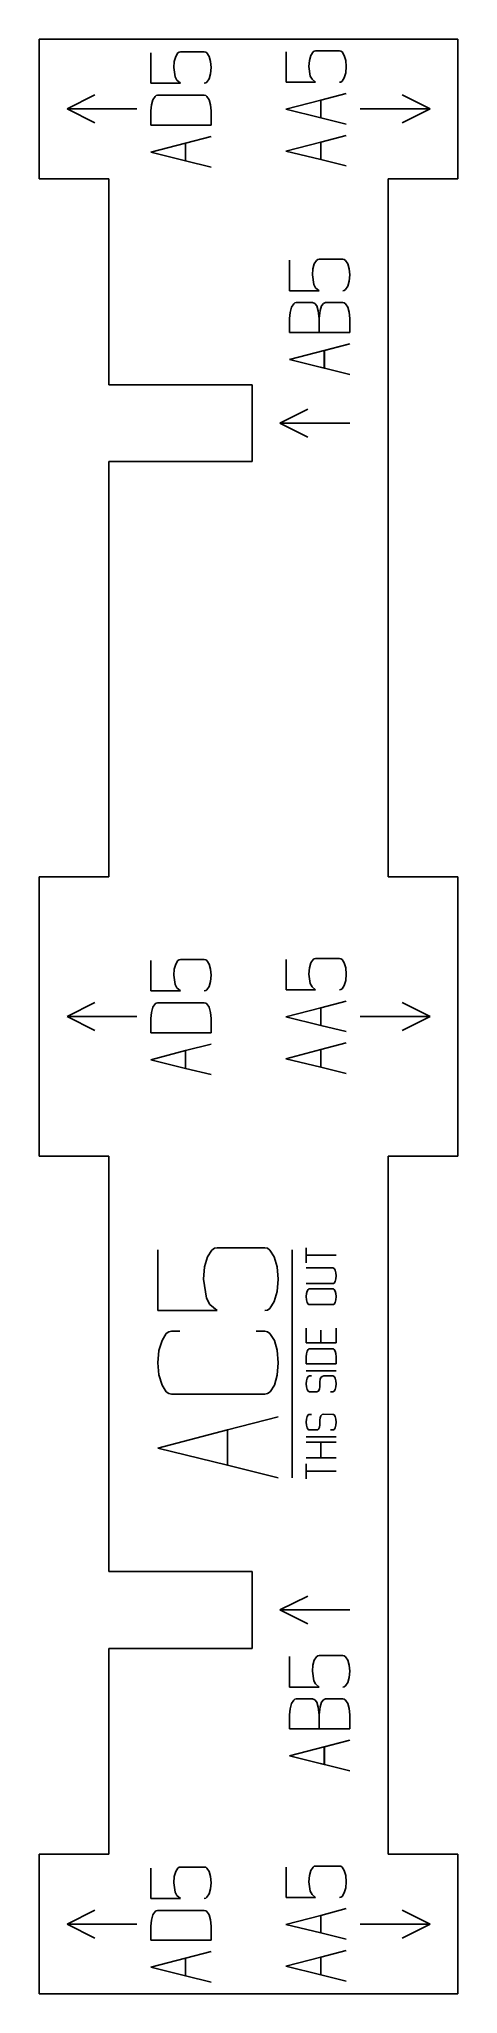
# Model space of a CAD drawing. Header units: millimetres. Extents: x -1116 to -1086, y -212 to -72.
import ezdxf

# ---------------------------------------------------------------- set-up
doc = ezdxf.new("R2010")
doc.units = ezdxf.units.MM
doc.layers.add('coding', color=2, linetype='Continuous')

msp = doc.modelspace()

# ---------------------------------------------------------------- linework, layer by layer
for p, q in [((-1086.45, -72.3), (-1116.45, -72.3)), ((-1116.45, -72.3), (-1116.45, -82.3)), ((-1086.45, -82.3), (-1086.45, -72.3)), ((-1116.45, -82.3), (-1111.45, -82.3)), ((-1111.45, -82.3), (-1111.45, -97.05)), ((-1091.45, -132.3), (-1091.45, -82.3)), ((-1091.45, -82.3), (-1086.45, -82.3)), ((-1101.2, -97.05), (-1111.45, -97.05)), ((-1101.2, -102.55), (-1101.2, -97.05)), ((-1111.45, -102.55), (-1101.2, -102.55)), ((-1111.45, -102.55), (-1111.45, -132.3)), ((-1111.45, -132.3), (-1116.45, -132.3)), ((-1116.45, -132.3), (-1116.45, -152.3)), ((-1086.45, -132.3), (-1091.45, -132.3)), ((-1086.45, -132.3), (-1086.45, -152.3)), ((-1111.45, -152.3), (-1116.45, -152.3)), ((-1111.45, -182.05), (-1111.45, -152.3)), ((-1091.45, -152.3), (-1091.45, -202.3)), ((-1086.45, -152.3), (-1091.45, -152.3)), ((-1111.45, -182.05), (-1101.2, -182.05)), ((-1101.2, -182.05), (-1101.2, -187.55)), ((-1101.2, -187.55), (-1111.45, -187.55)), ((-1111.45, -202.3), (-1111.45, -187.55)), ((-1116.45, -212.3), (-1116.45, -202.3)), ((-1116.45, -202.3), (-1111.45, -202.3)), ((-1091.45, -202.3), (-1086.45, -202.3)), ((-1086.45, -202.3), (-1086.45, -212.3)), ((-1086.45, -212.3), (-1116.45, -212.3))]:
    msp.add_line(p, q)
at = {"layer": 'coding'}
for p, q in [((-1108.45, -73.29), (-1108.45, -75.46)), ((-1106.81, -74.34), (-1106.78, -73.9)), ((-1106.78, -73.9), (-1106.67, -73.54)), ((-1106.67, -73.54), (-1106.52, -73.29)), ((-1106.52, -73.29), (-1106.43, -73.23)), ((-1106.43, -73.23), (-1106.33, -73.21)), ((-1106.33, -73.21), (-1104.62, -73.21)), ((-1104.62, -73.21), (-1104.52, -73.23)), ((-1104.52, -73.23), (-1104.44, -73.29)), ((-1104.44, -73.29), (-1104.28, -73.54)), ((-1104.28, -73.54), (-1104.18, -73.9)), ((-1104.18, -73.9), (-1104.14, -74.34)), ((-1098.76, -75.39), (-1098.76, -73.22)), ((-1097.13, -74.27), (-1097.09, -73.82)), ((-1096.99, -73.46), (-1097.09, -73.82)), ((-1096.83, -73.22), (-1096.99, -73.46)), ((-1096.74, -73.16), (-1096.83, -73.22)), ((-1096.65, -73.14), (-1096.74, -73.16)), ((-1096.65, -73.14), (-1094.94, -73.14)), ((-1094.84, -73.16), (-1094.94, -73.14)), ((-1094.84, -73.16), (-1094.75, -73.22)), ((-1094.75, -73.22), (-1094.59, -73.46)), ((-1094.59, -73.46), (-1094.49, -73.82)), ((-1094.49, -73.82), (-1094.45, -74.27)), ((-1108.45, -75.46), (-1106.33, -75.46)), ((-1106.71, -75.01), (-1106.81, -74.34)), ((-1106.59, -75.24), (-1106.71, -75.01)), ((-1106.33, -75.46), (-1106.59, -75.24)), ((-1104.62, -75.46), (-1104.52, -75.44)), ((-1104.52, -75.44), (-1104.44, -75.38)), ((-1104.44, -75.38), (-1104.28, -75.14)), ((-1104.18, -74.78), (-1104.28, -75.14)), ((-1104.14, -74.34), (-1104.18, -74.78)), ((-1096.65, -75.39), (-1098.76, -75.39)), ((-1097.03, -74.94), (-1097.13, -74.27)), ((-1096.9, -75.17), (-1097.03, -74.94)), ((-1096.9, -75.17), (-1096.65, -75.39)), ((-1094.84, -75.37), (-1094.94, -75.39)), ((-1094.84, -75.37), (-1094.75, -75.31)), ((-1094.59, -75.07), (-1094.75, -75.31)), ((-1094.59, -75.07), (-1094.49, -74.71)), ((-1094.45, -74.27), (-1094.49, -74.71)), ((-1112.45, -76.3), (-1114.45, -77.3)), ((-1108.3, -76.64), (-1108.41, -77.01)), ((-1108.15, -76.4), (-1108.3, -76.64)), ((-1108.15, -76.4), (-1108.06, -76.34)), ((-1107.97, -76.32), (-1108.06, -76.34)), ((-1107.97, -76.32), (-1104.62, -76.32)), ((-1104.62, -76.32), (-1104.52, -76.34)), ((-1104.52, -76.34), (-1104.44, -76.4)), ((-1104.28, -76.64), (-1104.44, -76.4)), ((-1104.28, -76.64), (-1104.17, -77)), ((-1104.17, -77), (-1104.14, -77.44)), ((-1096.27, -76.67), (-1098.77, -77.32)), ((-1094.45, -76.19), (-1096.27, -76.67)), ((-1096.27, -76.67), (-1096.27, -77.93)), ((-1090.45, -76.3), (-1088.45, -77.3)), ((-1109.45, -77.3), (-1114.45, -77.3)), ((-1112.45, -78.3), (-1114.45, -77.3)), ((-1108.45, -77.44), (-1108.41, -77.01)), ((-1108.45, -78.46), (-1108.45, -77.44)), ((-1104.14, -77.44), (-1104.14, -78.46)), ((-1098.77, -77.32), (-1096.27, -77.93)), ((-1096.27, -77.93), (-1094.45, -78.38)), ((-1093.45, -77.3), (-1088.45, -77.3)), ((-1090.45, -78.3), (-1088.45, -77.3)), ((-1108.45, -78.46), (-1104.14, -78.46)), ((-1105.96, -79.74), (-1108.45, -80.39)), ((-1104.14, -79.27), (-1105.96, -79.74)), ((-1105.96, -79.74), (-1105.96, -81.01)), ((-1096.27, -79.67), (-1098.77, -80.32)), ((-1094.45, -79.19), (-1096.27, -79.67)), ((-1096.27, -79.67), (-1096.27, -80.93)), ((-1108.45, -80.39), (-1105.96, -81.01)), ((-1105.96, -81.01), (-1104.14, -81.46)), ((-1098.77, -80.32), (-1096.27, -80.93)), ((-1096.27, -80.93), (-1094.45, -81.38)), ((-1098.51, -90.32), (-1098.51, -88.14)), ((-1098.51, -88.14), (-1098.51, -90.32)), ((-1096.58, -88.15), (-1096.74, -88.39)), ((-1096.74, -88.39), (-1096.58, -88.15)), ((-1096.49, -88.09), (-1096.58, -88.15)), ((-1096.58, -88.15), (-1096.49, -88.09)), ((-1096.4, -88.07), (-1096.49, -88.09)), ((-1096.49, -88.09), (-1096.4, -88.07)), ((-1094.69, -88.07), (-1096.4, -88.07)), ((-1096.4, -88.07), (-1094.69, -88.07)), ((-1094.59, -88.09), (-1094.69, -88.07)), ((-1094.69, -88.07), (-1094.59, -88.09)), ((-1094.5, -88.15), (-1094.59, -88.09)), ((-1094.59, -88.09), (-1094.5, -88.15)), ((-1094.34, -88.39), (-1094.5, -88.15)), ((-1094.5, -88.15), (-1094.34, -88.39)), ((-1096.84, -88.75), (-1096.88, -89.19)), ((-1096.88, -89.19), (-1096.84, -88.75)), ((-1096.88, -89.19), (-1096.78, -89.87)), ((-1096.78, -89.87), (-1096.88, -89.19)), ((-1096.74, -88.39), (-1096.84, -88.75)), ((-1096.84, -88.75), (-1096.74, -88.39)), ((-1094.24, -88.75), (-1094.34, -88.39)), ((-1094.34, -88.39), (-1094.24, -88.75)), ((-1094.24, -88.75), (-1094.2, -89.19)), ((-1094.2, -89.19), (-1094.24, -89.63)), ((-1096.4, -90.32), (-1098.51, -90.32)), ((-1098.51, -90.32), (-1096.4, -90.32)), ((-1096.78, -89.87), (-1096.65, -90.1)), ((-1096.65, -90.1), (-1096.78, -89.87)), ((-1096.65, -90.1), (-1096.4, -90.32)), ((-1096.4, -90.32), (-1096.65, -90.1)), ((-1094.59, -90.3), (-1094.69, -90.32)), ((-1094.69, -90.32), (-1094.59, -90.3)), ((-1094.5, -90.24), (-1094.59, -90.3)), ((-1094.59, -90.3), (-1094.5, -90.24)), ((-1094.34, -90), (-1094.5, -90.24)), ((-1094.5, -90.24), (-1094.34, -90)), ((-1094.24, -89.63), (-1094.34, -90)), ((-1094.34, -90), (-1094.24, -89.63)), ((-1098.51, -92.3), (-1098.48, -91.87)), ((-1098.48, -91.87), (-1098.51, -92.3)), ((-1098.51, -92.3), (-1098.51, -93.31)), ((-1098.51, -93.31), (-1098.51, -92.3)), ((-1098.37, -91.5), (-1098.48, -91.87)), ((-1098.48, -91.87), (-1098.37, -91.5)), ((-1098.21, -91.26), (-1098.37, -91.5)), ((-1098.37, -91.5), (-1098.21, -91.26)), ((-1098.13, -91.19), (-1098.21, -91.26)), ((-1098.21, -91.26), (-1098.13, -91.19)), ((-1098.13, -91.19), (-1098.03, -91.17)), ((-1098.03, -91.17), (-1098.13, -91.19)), ((-1098.03, -91.17), (-1096.86, -91.17)), ((-1096.86, -91.17), (-1098.03, -91.17)), ((-1096.86, -91.17), (-1096.71, -91.23)), ((-1096.71, -91.23), (-1096.86, -91.17)), ((-1096.57, -91.4), (-1096.71, -91.23)), ((-1096.71, -91.23), (-1096.57, -91.4)), ((-1096.47, -91.75), (-1096.57, -91.4)), ((-1096.57, -91.4), (-1096.47, -91.75)), ((-1096.47, -91.75), (-1096.4, -92.3)), ((-1096.4, -92.3), (-1096.47, -91.75)), ((-1096.4, -92.3), (-1096.33, -91.74)), ((-1096.33, -91.74), (-1096.4, -92.3)), ((-1096.4, -93.31), (-1096.4, -92.3)), ((-1096.4, -92.3), (-1096.4, -93.31)), ((-1096.33, -91.74), (-1096.23, -91.4)), ((-1096.23, -91.4), (-1096.33, -91.74)), ((-1096.23, -91.4), (-1096.09, -91.23)), ((-1096.09, -91.23), (-1096.23, -91.4)), ((-1096.09, -91.23), (-1095.94, -91.17)), ((-1095.94, -91.17), (-1096.09, -91.23)), ((-1094.69, -91.17), (-1095.94, -91.17)), ((-1095.94, -91.17), (-1094.69, -91.17)), ((-1094.69, -91.17), (-1094.59, -91.19)), ((-1094.59, -91.19), (-1094.69, -91.17)), ((-1094.5, -91.26), (-1094.59, -91.19)), ((-1094.59, -91.19), (-1094.5, -91.26)), ((-1094.34, -91.5), (-1094.5, -91.26)), ((-1094.5, -91.26), (-1094.34, -91.5)), ((-1094.34, -91.5), (-1094.24, -91.86)), ((-1094.24, -91.86), (-1094.34, -91.5)), ((-1094.2, -92.3), (-1094.24, -91.86)), ((-1094.24, -91.86), (-1094.2, -92.3)), ((-1094.2, -92.3), (-1094.2, -93.31)), ((-1094.2, -93.31), (-1094.2, -92.3)), ((-1098.51, -93.31), (-1094.2, -93.31)), ((-1096.4, -93.31), (-1098.51, -93.31)), ((-1094.2, -93.31), (-1096.4, -93.31)), ((-1094.2, -94.13), (-1098.52, -95.25)), ((-1098.52, -95.25), (-1096.03, -94.6)), ((-1096.03, -94.6), (-1096.03, -95.86)), ((-1096.02, -94.6), (-1094.2, -94.13)), ((-1096.02, -95.86), (-1096.02, -94.6)), ((-1096.03, -95.86), (-1098.52, -95.25)), ((-1098.52, -95.25), (-1094.2, -96.31)), ((-1094.2, -96.31), (-1096.02, -95.86)), ((-1097.2, -98.8), (-1099.2, -99.8)), ((-1094.2, -99.8), (-1099.2, -99.8)), ((-1097.2, -100.8), (-1099.2, -99.8)), ((-1108.45, -138.29), (-1108.45, -140.46)), ((-1106.78, -138.9), (-1106.67, -138.54)), ((-1106.67, -138.54), (-1106.52, -138.29)), ((-1106.52, -138.29), (-1106.43, -138.23)), ((-1106.43, -138.23), (-1106.33, -138.21)), ((-1106.33, -138.21), (-1104.62, -138.21)), ((-1104.62, -138.21), (-1104.52, -138.23)), ((-1104.52, -138.23), (-1104.44, -138.29)), ((-1104.44, -138.29), (-1104.28, -138.54)), ((-1104.28, -138.54), (-1104.18, -138.9)), ((-1098.76, -140.39), (-1098.76, -138.22)), ((-1096.99, -138.46), (-1097.09, -138.82)), ((-1096.83, -138.22), (-1096.99, -138.46)), ((-1096.74, -138.16), (-1096.83, -138.22)), ((-1096.65, -138.14), (-1096.74, -138.16)), ((-1096.65, -138.14), (-1094.94, -138.14)), ((-1094.84, -138.16), (-1094.94, -138.14)), ((-1094.84, -138.16), (-1094.75, -138.22)), ((-1094.75, -138.22), (-1094.59, -138.46)), ((-1094.59, -138.46), (-1094.49, -138.82)), ((-1106.81, -139.34), (-1106.78, -138.9)), ((-1106.71, -140.01), (-1106.81, -139.34)), ((-1104.18, -139.78), (-1104.28, -140.14)), ((-1104.18, -138.9), (-1104.14, -139.34)), ((-1104.14, -139.34), (-1104.18, -139.78)), ((-1097.13, -139.27), (-1097.09, -138.82)), ((-1097.03, -139.94), (-1097.13, -139.27)), ((-1096.9, -140.17), (-1097.03, -139.94)), ((-1094.59, -140.07), (-1094.49, -139.71)), ((-1094.49, -138.82), (-1094.45, -139.27)), ((-1094.45, -139.27), (-1094.49, -139.71)), ((-1112.45, -141.3), (-1114.45, -142.3)), ((-1108.45, -140.46), (-1106.33, -140.46)), ((-1108.15, -141.4), (-1108.3, -141.64)), ((-1108.15, -141.4), (-1108.06, -141.34)), ((-1107.97, -141.32), (-1108.06, -141.34)), ((-1107.97, -141.32), (-1104.62, -141.32)), ((-1106.59, -140.24), (-1106.71, -140.01)), ((-1106.33, -140.46), (-1106.59, -140.24)), ((-1104.62, -140.46), (-1104.52, -140.44)), ((-1104.62, -141.32), (-1104.52, -141.34)), ((-1104.52, -140.44), (-1104.44, -140.38)), ((-1104.52, -141.34), (-1104.44, -141.4)), ((-1104.44, -140.38), (-1104.28, -140.14)), ((-1104.28, -141.64), (-1104.44, -141.4)), ((-1096.65, -140.39), (-1098.76, -140.39)), ((-1096.9, -140.17), (-1096.65, -140.39)), ((-1094.45, -141.19), (-1096.27, -141.67)), ((-1094.84, -140.37), (-1094.94, -140.39)), ((-1094.84, -140.37), (-1094.75, -140.31)), ((-1094.59, -140.07), (-1094.75, -140.31)), ((-1090.45, -141.3), (-1088.45, -142.3)), ((-1109.45, -142.3), (-1114.45, -142.3)), ((-1112.45, -143.3), (-1114.45, -142.3)), ((-1108.45, -142.44), (-1108.41, -142.01)), ((-1108.45, -143.46), (-1108.45, -142.44)), ((-1108.3, -141.64), (-1108.41, -142.01)), ((-1104.28, -141.64), (-1104.17, -142)), ((-1104.17, -142), (-1104.14, -142.44)), ((-1104.14, -142.44), (-1104.14, -143.46)), ((-1096.27, -141.67), (-1098.77, -142.32)), ((-1098.77, -142.32), (-1096.27, -142.93)), ((-1096.27, -141.67), (-1096.27, -142.93)), ((-1093.45, -142.3), (-1088.45, -142.3)), ((-1090.45, -143.3), (-1088.45, -142.3)), ((-1108.45, -143.46), (-1104.14, -143.46)), ((-1096.27, -142.93), (-1094.45, -143.38)), ((-1094.45, -144.19), (-1096.27, -144.67)), ((-1105.96, -144.74), (-1108.45, -145.39)), ((-1108.45, -145.39), (-1105.96, -146.01)), ((-1104.14, -144.27), (-1105.96, -144.74)), ((-1105.96, -144.74), (-1105.96, -146.01)), ((-1096.27, -144.67), (-1098.77, -145.32)), ((-1098.77, -145.32), (-1096.27, -145.93)), ((-1096.27, -144.67), (-1096.27, -145.93)), ((-1105.96, -146.01), (-1104.14, -146.46)), ((-1096.27, -145.93), (-1094.45, -146.38)), ((-1107.94, -159.01), (-1107.94, -163.36)), ((-1104.6, -160.23), (-1104.39, -159.5)), ((-1104.39, -159.5), (-1104.08, -159.02)), ((-1103.9, -158.9), (-1104.08, -159.02)), ((-1103.71, -158.86), (-1103.9, -158.9)), ((-1100.29, -158.86), (-1103.71, -158.86)), ((-1100.29, -158.86), (-1100.1, -158.9)), ((-1100.1, -158.9), (-1099.92, -159.02)), ((-1099.61, -159.5), (-1099.92, -159.02)), ((-1099.61, -159.5), (-1099.4, -160.23)), ((-1098.33, -175.33), (-1098.33, -159.01)), ((-1097.33, -159.39), (-1097.33, -158.86)), ((-1097.33, -159.93), (-1097.33, -159.39)), ((-1095.17, -159.39), (-1097.33, -159.39)), ((-1104.6, -160.23), (-1104.67, -161.11)), ((-1099.4, -160.23), (-1099.33, -161.11)), ((-1095.41, -160.3), (-1097.32, -160.3)), ((-1095.36, -160.31), (-1095.41, -160.3)), ((-1095.36, -160.31), (-1095.32, -160.34)), ((-1095.32, -160.34), (-1095.24, -160.46)), ((-1095.19, -160.65), (-1095.24, -160.46)), ((-1095.17, -160.87), (-1095.19, -160.65)), ((-1095.17, -160.87), (-1095.19, -161.09)), ((-1104.67, -161.11), (-1104.47, -162.46)), ((-1099.4, -161.99), (-1099.61, -162.71)), ((-1099.33, -161.11), (-1099.4, -161.99)), ((-1097.33, -162.36), (-1097.31, -162.14)), ((-1097.31, -162.59), (-1097.33, -162.36)), ((-1095.41, -161.43), (-1097.32, -161.43)), ((-1097.31, -162.14), (-1097.26, -161.96)), ((-1097.26, -161.96), (-1097.18, -161.84)), ((-1097.18, -161.84), (-1097.13, -161.81)), ((-1097.13, -161.81), (-1097.09, -161.8)), ((-1097.09, -161.8), (-1095.41, -161.8)), ((-1095.36, -161.42), (-1095.41, -161.43)), ((-1095.36, -161.81), (-1095.41, -161.8)), ((-1095.32, -161.39), (-1095.36, -161.42)), ((-1095.36, -161.81), (-1095.32, -161.84)), ((-1095.32, -161.39), (-1095.24, -161.27)), ((-1095.32, -161.84), (-1095.24, -161.96)), ((-1095.19, -161.09), (-1095.24, -161.27)), ((-1095.24, -161.96), (-1095.19, -162.14)), ((-1095.19, -162.14), (-1095.17, -162.36)), ((-1095.17, -162.36), (-1095.19, -162.59)), ((-1103.71, -163.36), (-1107.94, -163.36)), ((-1104.47, -162.46), (-1104.22, -162.92)), ((-1103.71, -163.36), (-1104.22, -162.92)), ((-1100.29, -163.36), (-1100.1, -163.32)), ((-1099.92, -163.2), (-1100.1, -163.32)), ((-1099.92, -163.2), (-1099.61, -162.71)), ((-1097.26, -162.77), (-1097.31, -162.59)), ((-1097.18, -162.89), (-1097.26, -162.77)), ((-1097.13, -162.92), (-1097.18, -162.89)), ((-1097.09, -162.93), (-1097.13, -162.92)), ((-1095.41, -162.93), (-1097.09, -162.93)), ((-1095.36, -162.92), (-1095.41, -162.93)), ((-1095.32, -162.89), (-1095.36, -162.92)), ((-1095.24, -162.77), (-1095.32, -162.89)), ((-1095.19, -162.59), (-1095.24, -162.77)), ((-1107.34, -165.01), (-1107.65, -165.49)), ((-1107.17, -164.88), (-1107.34, -165.01)), ((-1107.17, -164.88), (-1106.98, -164.84)), ((-1106.37, -164.84), (-1106.98, -164.84)), ((-1100.29, -164.84), (-1100.9, -164.84)), ((-1100.1, -164.88), (-1100.29, -164.84)), ((-1099.92, -165.01), (-1100.1, -164.88)), ((-1099.6, -165.49), (-1099.92, -165.01)), ((-1097.33, -164.61), (-1097.33, -165.67)), ((-1096.28, -165.67), (-1096.28, -164.76)), ((-1095.17, -165.67), (-1095.17, -164.61)), ((-1107.87, -166.22), (-1107.94, -167.09)), ((-1107.87, -166.22), (-1107.65, -165.49)), ((-1099.39, -166.2), (-1099.6, -165.49)), ((-1099.33, -167.09), (-1099.39, -166.2)), ((-1096.28, -165.67), (-1097.33, -165.67)), ((-1097.31, -166.45), (-1097.33, -166.66)), ((-1097.25, -166.26), (-1097.31, -166.45)), ((-1097.18, -166.14), (-1097.25, -166.26)), ((-1097.13, -166.11), (-1097.18, -166.14)), ((-1097.13, -166.11), (-1097.09, -166.1)), ((-1097.09, -166.1), (-1095.41, -166.1)), ((-1095.17, -165.67), (-1096.28, -165.67)), ((-1095.36, -166.11), (-1095.41, -166.1)), ((-1095.32, -166.14), (-1095.36, -166.11)), ((-1095.24, -166.26), (-1095.32, -166.14)), ((-1095.24, -166.26), (-1095.19, -166.44)), ((-1095.19, -166.44), (-1095.17, -166.66)), ((-1107.94, -167.09), (-1107.87, -167.97)), ((-1107.87, -167.97), (-1107.65, -168.7)), ((-1099.6, -168.7), (-1099.39, -167.98)), ((-1099.39, -167.98), (-1099.33, -167.09)), ((-1097.33, -167.17), (-1097.33, -166.66)), ((-1097.33, -167.17), (-1095.17, -167.17)), ((-1097.33, -167.67), (-1095.17, -167.67)), ((-1095.17, -167.17), (-1095.17, -166.66)), ((-1107.65, -168.7), (-1107.35, -169.18)), ((-1107.35, -169.18), (-1107.17, -169.3)), ((-1107.17, -169.3), (-1106.98, -169.34)), ((-1106.98, -169.34), (-1100.29, -169.34)), ((-1100.29, -169.34), (-1100.09, -169.3)), ((-1100.09, -169.3), (-1099.91, -169.18)), ((-1099.91, -169.18), (-1099.6, -168.7)), ((-1097.31, -168.38), (-1097.33, -168.61)), ((-1097.33, -168.61), (-1097.31, -168.83)), ((-1097.26, -168.2), (-1097.31, -168.38)), ((-1097.31, -168.83), (-1097.26, -169.01)), ((-1097.18, -168.08), (-1097.26, -168.2)), ((-1097.18, -169.13), (-1097.26, -169.01)), ((-1097.18, -168.08), (-1097.13, -168.05)), ((-1097.13, -169.16), (-1097.18, -169.13)), ((-1097.09, -168.04), (-1097.13, -168.05)), ((-1097.09, -169.17), (-1097.13, -169.16)), ((-1096.93, -168.04), (-1097.09, -168.04)), ((-1096.55, -169.17), (-1097.09, -169.17)), ((-1096.5, -169.16), (-1096.55, -169.17)), ((-1096.5, -169.16), (-1096.45, -169.12)), ((-1096.45, -169.12), (-1096.37, -168.97)), ((-1096.35, -168.81), (-1096.37, -168.97)), ((-1096.34, -168.47), (-1096.35, -168.81)), ((-1096.34, -168.47), (-1096.32, -168.28)), ((-1096.27, -168.15), (-1096.32, -168.28)), ((-1096.18, -168.07), (-1096.27, -168.15)), ((-1096.18, -168.07), (-1096.05, -168.04)), ((-1095.41, -168.04), (-1096.05, -168.04)), ((-1095.41, -169.17), (-1095.57, -169.17)), ((-1095.41, -168.04), (-1095.36, -168.05)), ((-1095.41, -169.17), (-1095.36, -169.16)), ((-1095.36, -168.05), (-1095.32, -168.08)), ((-1095.36, -169.16), (-1095.32, -169.13)), ((-1095.24, -168.2), (-1095.32, -168.08)), ((-1095.32, -169.13), (-1095.24, -169.01)), ((-1095.19, -168.38), (-1095.24, -168.2)), ((-1095.24, -169.01), (-1095.19, -168.83)), ((-1095.17, -168.61), (-1095.19, -168.38)), ((-1095.17, -168.61), (-1095.19, -168.83)), ((-1097.13, -170.8), (-1097.18, -170.83)), ((-1097.13, -170.8), (-1097.09, -170.79)), ((-1096.93, -170.79), (-1097.09, -170.79)), ((-1096.18, -170.81), (-1096.05, -170.78)), ((-1096.05, -170.78), (-1095.41, -170.79)), ((-1095.36, -170.8), (-1095.41, -170.79)), ((-1095.32, -170.83), (-1095.36, -170.8)), ((-1102.96, -171.91), (-1107.95, -173.21)), ((-1102.96, -171.91), (-1102.97, -174.43)), ((-1099.33, -170.96), (-1102.96, -171.91)), ((-1097.31, -171.13), (-1097.33, -171.35)), ((-1097.31, -171.57), (-1097.33, -171.35)), ((-1097.31, -171.13), (-1097.26, -170.95)), ((-1097.31, -171.57), (-1097.26, -171.75)), ((-1097.18, -170.83), (-1097.26, -170.95)), ((-1097.26, -171.75), (-1097.18, -171.87)), ((-1097.13, -171.9), (-1097.18, -171.87)), ((-1097.09, -171.91), (-1097.13, -171.9)), ((-1097.09, -171.91), (-1096.55, -171.91)), ((-1096.55, -171.91), (-1096.5, -171.9)), ((-1096.5, -171.9), (-1096.45, -171.86)), ((-1096.45, -171.86), (-1096.37, -171.72)), ((-1096.37, -171.72), (-1096.35, -171.55)), ((-1096.35, -171.55), (-1096.34, -171.21)), ((-1096.34, -171.21), (-1096.32, -171.03)), ((-1096.27, -170.89), (-1096.32, -171.03)), ((-1096.18, -170.81), (-1096.27, -170.89)), ((-1095.41, -171.91), (-1095.57, -171.91)), ((-1095.36, -171.9), (-1095.41, -171.91)), ((-1095.32, -171.87), (-1095.36, -171.9)), ((-1095.24, -170.95), (-1095.32, -170.83)), ((-1095.32, -171.87), (-1095.24, -171.75)), ((-1095.24, -170.95), (-1095.19, -171.13)), ((-1095.24, -171.75), (-1095.19, -171.57)), ((-1095.17, -171.35), (-1095.19, -171.13)), ((-1095.19, -171.57), (-1095.17, -171.35)), ((-1107.95, -173.21), (-1102.97, -174.43)), ((-1095.17, -172.41), (-1097.33, -172.41)), ((-1097.33, -172.79), (-1096.27, -172.79)), ((-1096.27, -173.91), (-1096.27, -172.79)), ((-1096.27, -172.79), (-1095.17, -172.79)), ((-1102.97, -174.43), (-1099.33, -175.33)), ((-1096.27, -173.91), (-1097.33, -173.91)), ((-1097.33, -174.87), (-1097.33, -174.34)), ((-1095.17, -174.87), (-1097.33, -174.87)), ((-1097.33, -175.41), (-1097.33, -174.87)), ((-1095.17, -173.91), (-1096.27, -173.91)), ((-1097.2, -183.8), (-1099.2, -184.8)), ((-1094.2, -184.8), (-1099.2, -184.8)), ((-1097.2, -185.8), (-1099.2, -184.8)), ((-1098.51, -190.32), (-1098.51, -188.14)), ((-1098.51, -188.14), (-1098.51, -190.32)), ((-1096.84, -188.75), (-1096.88, -189.19)), ((-1096.88, -189.19), (-1096.84, -188.75)), ((-1096.74, -188.39), (-1096.84, -188.75)), ((-1096.84, -188.75), (-1096.74, -188.39)), ((-1096.58, -188.15), (-1096.74, -188.39)), ((-1096.74, -188.39), (-1096.58, -188.15)), ((-1096.49, -188.09), (-1096.58, -188.15)), ((-1096.58, -188.15), (-1096.49, -188.09)), ((-1096.4, -188.07), (-1096.49, -188.09)), ((-1096.49, -188.09), (-1096.4, -188.07)), ((-1094.69, -188.07), (-1096.4, -188.07)), ((-1096.4, -188.07), (-1094.69, -188.07)), ((-1094.59, -188.09), (-1094.69, -188.07)), ((-1094.69, -188.07), (-1094.59, -188.09)), ((-1094.5, -188.15), (-1094.59, -188.09)), ((-1094.59, -188.09), (-1094.5, -188.15)), ((-1094.34, -188.39), (-1094.5, -188.15)), ((-1094.5, -188.15), (-1094.34, -188.39)), ((-1094.24, -188.75), (-1094.34, -188.39)), ((-1094.34, -188.39), (-1094.24, -188.75)), ((-1094.24, -188.75), (-1094.2, -189.19)), ((-1096.4, -190.32), (-1098.51, -190.32)), ((-1098.51, -190.32), (-1096.4, -190.32)), ((-1096.88, -189.19), (-1096.78, -189.87)), ((-1096.78, -189.87), (-1096.88, -189.19)), ((-1096.78, -189.87), (-1096.65, -190.1)), ((-1096.65, -190.1), (-1096.78, -189.87)), ((-1096.65, -190.1), (-1096.4, -190.32)), ((-1096.4, -190.32), (-1096.65, -190.1)), ((-1094.59, -190.3), (-1094.69, -190.32)), ((-1094.69, -190.32), (-1094.59, -190.3)), ((-1094.5, -190.24), (-1094.59, -190.3)), ((-1094.59, -190.3), (-1094.5, -190.24)), ((-1094.34, -190), (-1094.5, -190.24)), ((-1094.5, -190.24), (-1094.34, -190)), ((-1094.24, -189.63), (-1094.34, -190)), ((-1094.34, -190), (-1094.24, -189.63)), ((-1094.2, -189.19), (-1094.24, -189.63)), ((-1098.37, -191.5), (-1098.48, -191.87)), ((-1098.48, -191.87), (-1098.37, -191.5)), ((-1098.21, -191.26), (-1098.37, -191.5)), ((-1098.37, -191.5), (-1098.21, -191.26)), ((-1098.13, -191.19), (-1098.21, -191.26)), ((-1098.21, -191.26), (-1098.13, -191.19)), ((-1098.13, -191.19), (-1098.03, -191.17)), ((-1098.03, -191.17), (-1098.13, -191.19)), ((-1098.03, -191.17), (-1096.86, -191.17)), ((-1096.86, -191.17), (-1098.03, -191.17)), ((-1096.86, -191.17), (-1096.71, -191.23)), ((-1096.71, -191.23), (-1096.86, -191.17)), ((-1096.57, -191.4), (-1096.71, -191.23)), ((-1096.71, -191.23), (-1096.57, -191.4)), ((-1096.47, -191.75), (-1096.57, -191.4)), ((-1096.57, -191.4), (-1096.47, -191.75)), ((-1096.47, -191.75), (-1096.4, -192.3)), ((-1096.4, -192.3), (-1096.47, -191.75)), ((-1096.4, -192.3), (-1096.33, -191.74)), ((-1096.33, -191.74), (-1096.4, -192.3)), ((-1096.33, -191.74), (-1096.23, -191.4)), ((-1096.23, -191.4), (-1096.33, -191.74)), ((-1096.23, -191.4), (-1096.09, -191.23)), ((-1096.09, -191.23), (-1096.23, -191.4)), ((-1096.09, -191.23), (-1095.94, -191.17)), ((-1095.94, -191.17), (-1096.09, -191.23)), ((-1094.69, -191.17), (-1095.94, -191.17)), ((-1095.94, -191.17), (-1094.69, -191.17)), ((-1094.69, -191.17), (-1094.59, -191.19)), ((-1094.59, -191.19), (-1094.69, -191.17)), ((-1094.5, -191.26), (-1094.59, -191.19)), ((-1094.59, -191.19), (-1094.5, -191.26)), ((-1094.34, -191.5), (-1094.5, -191.26)), ((-1094.5, -191.26), (-1094.34, -191.5)), ((-1094.34, -191.5), (-1094.24, -191.86)), ((-1094.24, -191.86), (-1094.34, -191.5)), ((-1098.51, -192.3), (-1098.48, -191.87)), ((-1098.48, -191.87), (-1098.51, -192.3)), ((-1098.51, -192.3), (-1098.51, -193.31)), ((-1098.51, -193.31), (-1098.51, -192.3)), ((-1096.4, -193.31), (-1096.4, -192.3)), ((-1096.4, -192.3), (-1096.4, -193.31)), ((-1094.2, -192.3), (-1094.24, -191.86)), ((-1094.24, -191.86), (-1094.2, -192.3)), ((-1094.2, -192.3), (-1094.2, -193.31)), ((-1094.2, -193.31), (-1094.2, -192.3)), ((-1094.2, -194.13), (-1098.52, -195.25)), ((-1098.51, -193.31), (-1094.2, -193.31)), ((-1096.4, -193.31), (-1098.51, -193.31)), ((-1094.2, -193.31), (-1096.4, -193.31)), ((-1096.02, -194.6), (-1094.2, -194.13)), ((-1098.52, -195.25), (-1096.03, -194.6)), ((-1096.03, -195.86), (-1098.52, -195.25)), ((-1098.52, -195.25), (-1094.2, -196.31)), ((-1096.03, -194.6), (-1096.03, -195.86)), ((-1096.02, -195.86), (-1096.02, -194.6)), ((-1094.2, -196.31), (-1096.02, -195.86)), ((-1108.45, -203.29), (-1108.45, -205.46)), ((-1106.81, -204.34), (-1106.78, -203.9)), ((-1106.71, -205.01), (-1106.81, -204.34)), ((-1106.78, -203.9), (-1106.67, -203.54)), ((-1106.67, -203.54), (-1106.52, -203.29)), ((-1106.52, -203.29), (-1106.43, -203.23)), ((-1106.43, -203.23), (-1106.33, -203.21)), ((-1106.33, -203.21), (-1104.62, -203.21)), ((-1104.62, -203.21), (-1104.52, -203.23)), ((-1104.52, -203.23), (-1104.44, -203.29)), ((-1104.44, -203.29), (-1104.28, -203.54)), ((-1104.28, -203.54), (-1104.18, -203.9)), ((-1104.18, -203.9), (-1104.14, -204.34)), ((-1104.14, -204.34), (-1104.18, -204.78)), ((-1098.76, -205.39), (-1098.76, -203.22)), ((-1097.13, -204.27), (-1097.09, -203.82)), ((-1097.03, -204.94), (-1097.13, -204.27)), ((-1096.99, -203.46), (-1097.09, -203.82)), ((-1096.83, -203.22), (-1096.99, -203.46)), ((-1096.74, -203.16), (-1096.83, -203.22)), ((-1096.65, -203.14), (-1096.74, -203.16)), ((-1096.65, -203.14), (-1094.94, -203.14)), ((-1094.84, -203.16), (-1094.94, -203.14)), ((-1094.84, -203.16), (-1094.75, -203.22)), ((-1094.75, -203.22), (-1094.59, -203.46)), ((-1094.59, -203.46), (-1094.49, -203.82)), ((-1094.49, -203.82), (-1094.45, -204.27)), ((-1094.45, -204.27), (-1094.49, -204.71)), ((-1108.45, -205.46), (-1106.33, -205.46)), ((-1106.59, -205.24), (-1106.71, -205.01)), ((-1106.33, -205.46), (-1106.59, -205.24)), ((-1104.62, -205.46), (-1104.52, -205.44)), ((-1104.52, -205.44), (-1104.44, -205.38)), ((-1104.44, -205.38), (-1104.28, -205.14)), ((-1104.18, -204.78), (-1104.28, -205.14)), ((-1096.65, -205.39), (-1098.76, -205.39)), ((-1096.9, -205.17), (-1097.03, -204.94)), ((-1096.9, -205.17), (-1096.65, -205.39)), ((-1094.84, -205.37), (-1094.94, -205.39)), ((-1094.84, -205.37), (-1094.75, -205.31)), ((-1094.59, -205.07), (-1094.75, -205.31)), ((-1094.59, -205.07), (-1094.49, -204.71)), ((-1112.45, -206.3), (-1114.45, -207.3)), ((-1108.45, -207.44), (-1108.41, -207.01)), ((-1108.3, -206.64), (-1108.41, -207.01)), ((-1108.15, -206.4), (-1108.3, -206.64)), ((-1108.15, -206.4), (-1108.06, -206.34)), ((-1107.97, -206.32), (-1108.06, -206.34)), ((-1107.97, -206.32), (-1104.62, -206.32)), ((-1104.62, -206.32), (-1104.52, -206.34)), ((-1104.52, -206.34), (-1104.44, -206.4)), ((-1104.28, -206.64), (-1104.44, -206.4)), ((-1104.28, -206.64), (-1104.17, -207)), ((-1104.17, -207), (-1104.14, -207.44)), ((-1096.27, -206.67), (-1098.77, -207.32)), ((-1094.45, -206.19), (-1096.27, -206.67)), ((-1096.27, -206.67), (-1096.27, -207.93)), ((-1090.45, -206.3), (-1088.45, -207.3)), ((-1109.45, -207.3), (-1114.45, -207.3)), ((-1112.45, -208.3), (-1114.45, -207.3)), ((-1108.45, -208.46), (-1108.45, -207.44)), ((-1108.45, -208.46), (-1104.14, -208.46)), ((-1104.14, -207.44), (-1104.14, -208.46)), ((-1098.77, -207.32), (-1096.27, -207.93)), ((-1096.27, -207.93), (-1094.45, -208.38)), ((-1093.45, -207.3), (-1088.45, -207.3)), ((-1090.45, -208.3), (-1088.45, -207.3)), ((-1105.96, -209.74), (-1108.45, -210.39)), ((-1104.14, -209.27), (-1105.96, -209.74)), ((-1105.96, -209.74), (-1105.96, -211.01)), ((-1096.27, -209.67), (-1098.77, -210.32)), ((-1094.45, -209.19), (-1096.27, -209.67)), ((-1096.27, -209.67), (-1096.27, -210.93)), ((-1108.45, -210.39), (-1105.96, -211.01)), ((-1105.96, -211.01), (-1104.14, -211.46)), ((-1098.77, -210.32), (-1096.27, -210.93)), ((-1096.27, -210.93), (-1094.45, -211.38))]:
    msp.add_line(p, q, dxfattribs=at)

doc.saveas('drawing.dxf')
